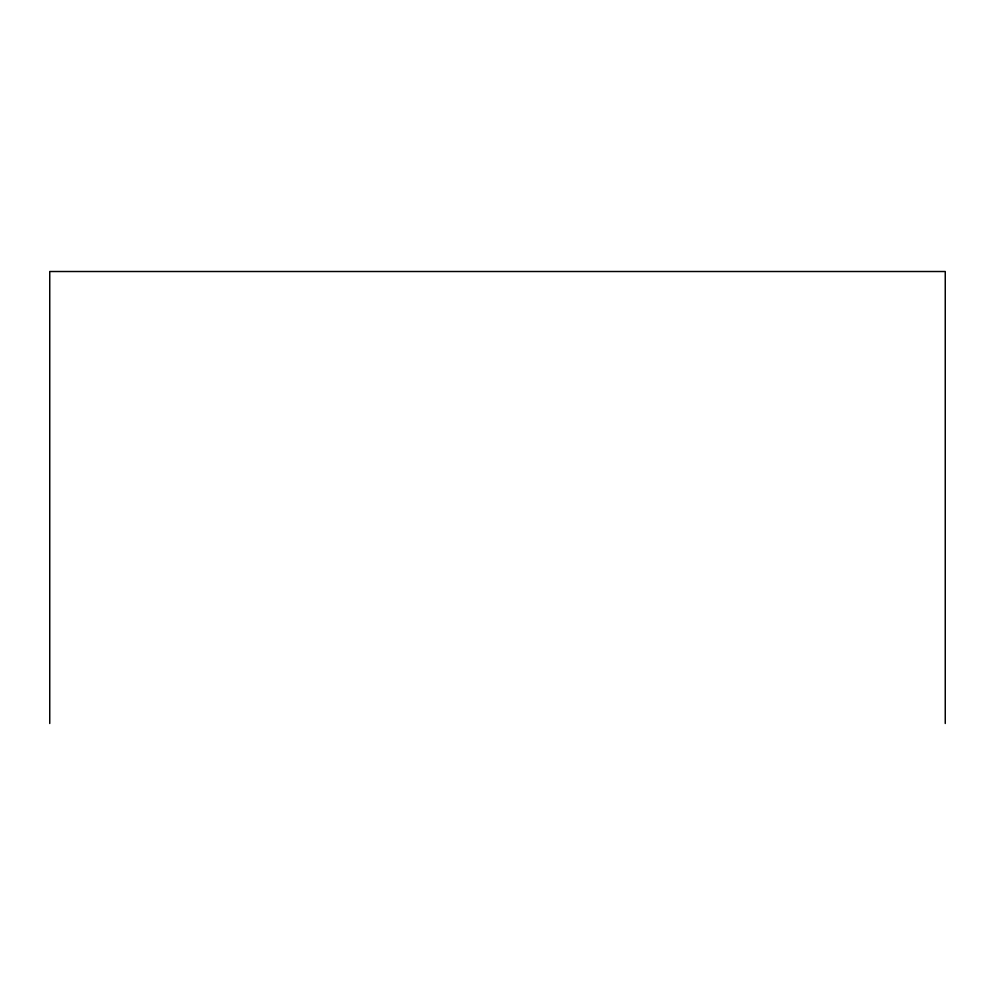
<?xml version="1.0" encoding="UTF-8"?>
<svg xmlns="http://www.w3.org/2000/svg" width="995" height="995" viewBox="0 0 995 995"><rect width="100%" height="100%" fill="white"/><g stroke="black" fill="none" stroke-linecap="round" stroke-linejoin="round"><path stroke-width="1.49" d="M945.25 723.489L945.25 271.511L49.75 271.511L49.75 723.489"/></g></svg>
